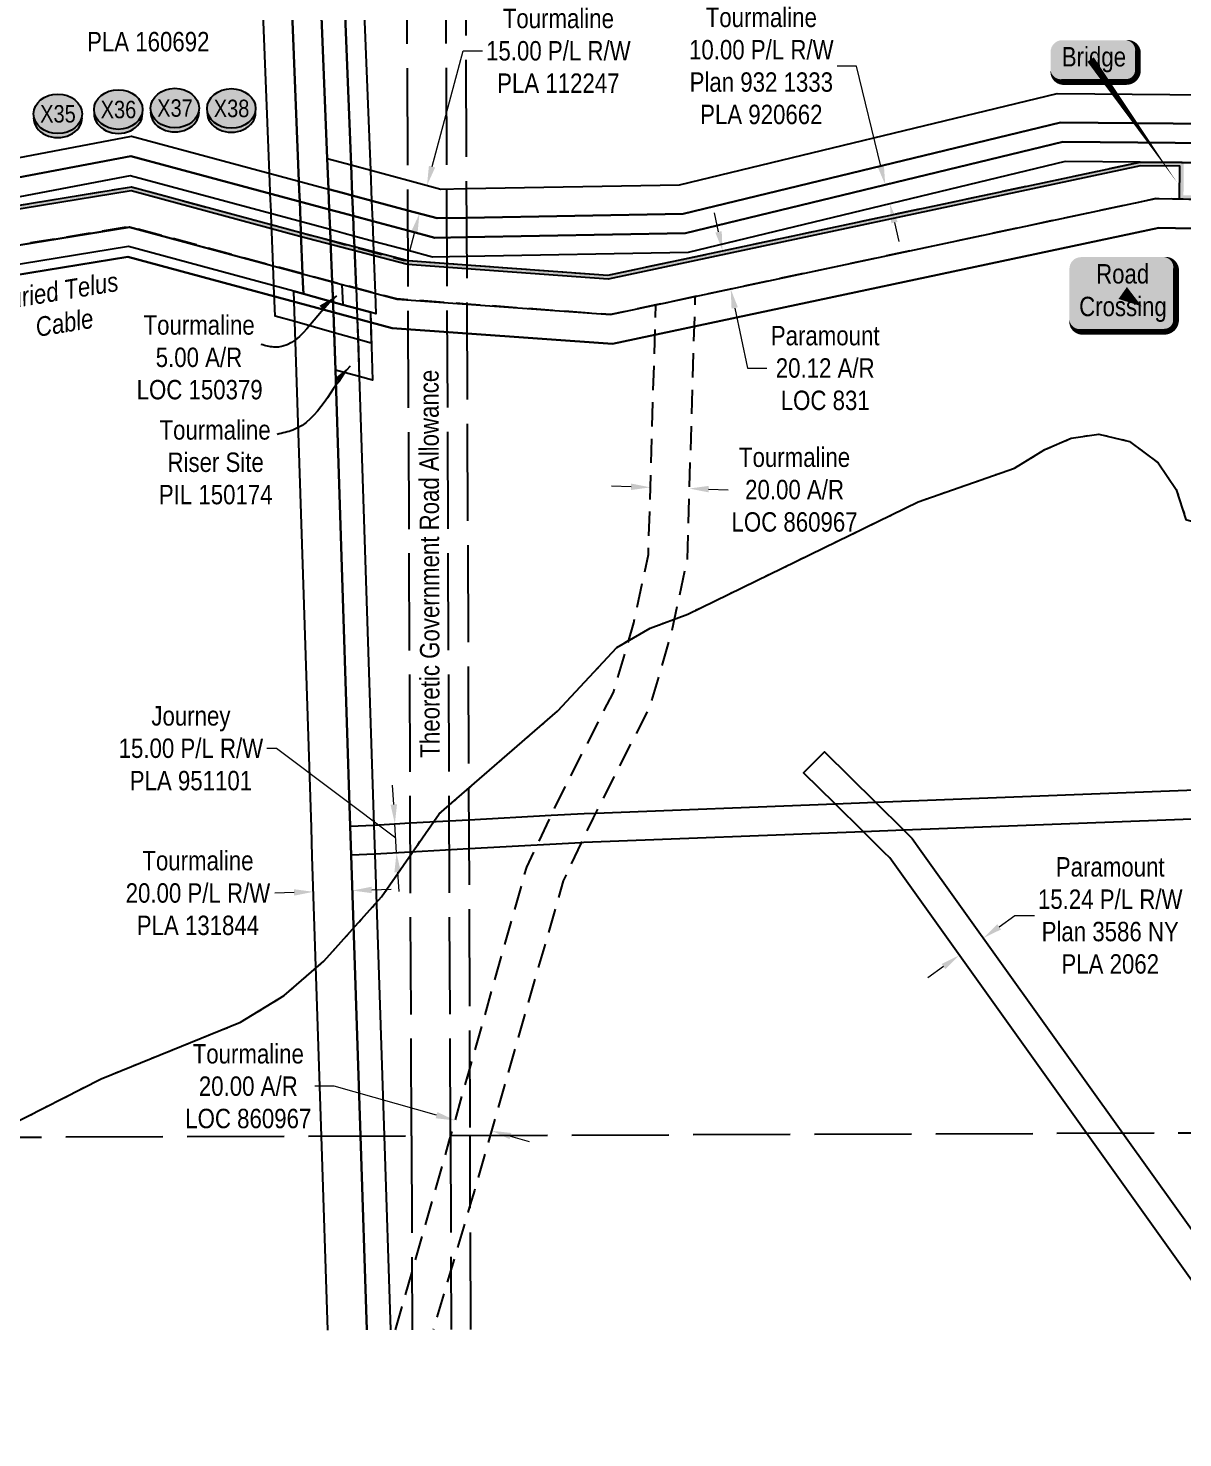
# Model space of a CAD drawing. Extents: x 511972 to 519868, y 5975265 to 5984215.
# Drawn here: x 517755 to 518350, y 5976045 to 5976771 of the extents above; entities that cross this region are included whole.
import ezdxf
from ezdxf.enums import TextEntityAlignment as Align

# ---------------------------------------------------------------- set-up
doc = ezdxf.new("R2010")
doc.units = 0
doc.header["$LTSCALE"] = 5
doc.header["$PDSIZE"] = 0.5
for name, pattern in [('foc-ACCESSROAD', [3.75, 2.5, -1.25]), ('foc-UNSURVEYED', [12.5, 10, -2.5]), ('foc-WHEELTRACKS', [2, 0.4, -1.6])]:
    doc.linetypes.add(name, pattern=pattern)
doc.layers.get('Defpoints').update_dxf_attribs({"color": 9})
for name, color, linetype in [('AS-TELEPHONE-T', 224, 'Continuous'), ('AS-TELUS', 224, 'foc-TEL'), ('CG-NOTES', 7, 'Continuous'), ('F-AR', 190, 'foc-ACCESSROAD'), ('F-RW', 190, 'Continuous'), ('L-ROAD-T', 7, 'Continuous'), ('L-USEC', 7, 'foc-UNSURVEYED'), ('P-CROSSINGS', 250, 'Continuous'), ('P-TEMP-H', 41, 'Continuous'), ('P-TEMP_WORKSPACE', 46, 'Continuous'), ('T-WATER-P3', 160, 'foc-WHEELTRACKS'), ('T-WATER-T', 170, 'Continuous')]:
    doc.layers.add(name, color=color, linetype=linetype)
doc.layers.add('F-AR-T', color=190, linetype='Continuous', lineweight=9)
doc.layers.add('F-RW-T', color=190, linetype='Continuous', lineweight=9)
doc.styles.add('80', font='ARIALN.TTF', dxfattribs={"height": 10})
doc.styles.add('80CG', font='ARIALN.TTF', dxfattribs={"height": 10})
doc.styles.add('80L', font='ARIALN.TTF', dxfattribs={"height": 10})
doc.styles.add('Crossing', font='ARIALN.TTF', dxfattribs={"height": 10})
doc.styles.add('foc-LtypeFont', font='ARIALN.TTF', dxfattribs={"height": 7.35})
doc.linetypes.add('foc-TEL', pattern='A,2,-1,["T",foc-LtypeFont,S=0.2,R=0,X=-0.425,Y=-0.75],-1.24,8', length=12.24)
doc.linetypes.add('foc-TOPO-flowdirection-NOLINE', pattern='A,0,[">",foc-LtypeFont,S=0.3,R=0,X=0,Y=-0.945],-20,[">",foc-LtypeFont,S=0.3,R=0,X=0,Y=-0.945],0', length=20)
doc.dimstyles.new('Compass 5 000', dxfattribs={"dimscale": 5, "dimtxt": 9, "dimasz": 2, "dimexe": 0.2, "dimexo": 0.0625, "dimgap": 0.5, "dimtad": 0, "dimtih": 1, "dimtoh": 1, "dimzin": 0, "dimdsep": 46, "dimtxsty": '80CG', "dimcen": 0.1, "dimse1": 1, "dimse2": 1, "dimclrd": 256, "dimclrt": 256, "dimaunit": 1, "dimadec": 4, "dimazin": 0, "dimtfac": 0.06, "dimtofl": 0, "dimtmove": 0, "dimatfit": 1, "dimfxl": 0.2, "dimtolj": 1, "dimtzin": 0, "dimlwd": -1, "dimarcsym": 0})

# ---------------------------------------------------------------- blocks, each defined once
blk = doc.blocks.new('*D475')
at = {"layer": 'Defpoints', "color": 0, "transparency": 16777216}
for p in [(517940.3, 5976695.51), (517960.43, 5976690.11), (517936.42, 5976681.01)]:
    blk.add_point(p, dxfattribs=at)
at = {"layer": 'F-RW-T', "transparency": 16777216}
for p, q in [((517963.02, 5976699.77), (517979.02, 5976759.44)), ((517979.02, 5976759.44), (517989.02, 5976759.44)), ((517953.95, 5976665.96), (517951.36, 5976656.3))]:
    blk.add_line(p, q, dxfattribs=at)
for points in [[(517961.41, 5976700.2), (517964.63, 5976699.34), (517960.43, 5976690.11)], [(517952.34, 5976666.39), (517955.56, 5976665.53), (517956.54, 5976675.62)]]:
    blk.add_solid(points, dxfattribs=at)
at = {"layer": 'F-RW-T', "transparency": 16777216, "insert": (518028.11, 5976759.44), "char_height": 10, "attachment_point": 5, "style": '80CG'}
blk.add_mtext('\\A1;Tourmaline\\P15.00 P/L R/W\\PPLA 112247', dxfattribs=at)
blk = doc.blocks.new('*D478')
at = {"layer": 'Defpoints', "color": 0, "transparency": 16777216}
for p in [(517901.93, 5976326.2), (517903.3, 5976284.5), (517923.31, 5976285.16)]:
    blk.add_point(p, dxfattribs=at)
at = {"layer": 'F-RW-T', "transparency": 16777216}
for p, q in [((517891.94, 5976325.87), (517881.94, 5976325.54)), ((517931.93, 5976327.19), (517941.93, 5976327.52))]:
    blk.add_line(p, q, dxfattribs=at)
for points in [[(517931.88, 5976328.85), (517931.99, 5976325.52), (517921.94, 5976326.86)], [(517891.88, 5976327.54), (517891.99, 5976324.21), (517901.93, 5976326.2)]]:
    blk.add_solid(points, dxfattribs=at)
at = {"layer": 'F-RW-T', "transparency": 16777216, "insert": (517842.4, 5976325.54), "char_height": 10, "attachment_point": 5, "style": '80CG'}
blk.add_mtext('\\A1;Tourmaline\\P20.00 P/L R/W\\PPLA 131844', dxfattribs=at)
blk = doc.blocks.new('*D481')
at = {"layer": 'Defpoints', "color": 0, "transparency": 16777216}
for p in [(517875.88, 5976781.55), (517891.59, 5976763.88), (517876.6, 5976763.29)]:
    blk.add_point(p, dxfattribs=at)
at = {"layer": 'F-RW-T', "transparency": 16777216}
for p, q in [((517865.88, 5976781.16), (517855.89, 5976780.76)), ((517900.86, 5976782.55), (517910.85, 5976782.94))]:
    blk.add_line(p, q, dxfattribs=at)
for points in [[(517865.82, 5976782.82), (517865.95, 5976779.49), (517875.88, 5976781.55)], [(517900.79, 5976784.21), (517900.93, 5976780.88), (517890.87, 5976782.15)]]:
    blk.add_solid(points, dxfattribs=at)
at = {"layer": 'F-RW-T', "transparency": 16777216, "insert": (517816.8, 5976780.76), "char_height": 10, "attachment_point": 5, "style": '80CG'}
blk.add_mtext('\\A1;Tourmaline\\P15.00 P/L R/W\\PPLA 160692', dxfattribs=at)
blk = doc.blocks.new('*D484')
at = {"layer": 'Defpoints', "color": 0, "transparency": 16777216}
for p in [(517943.87, 5976361.23), (517944.65, 5976361.27), (517945.5, 5976346.33)]:
    blk.add_point(p, dxfattribs=at)
at = {"layer": 'F-RW-T', "transparency": 16777216}
for p, q in [((517882.87, 5976400.1), (517877.87, 5976400.1)), ((517944.29, 5976353.76), (517882.87, 5976400.1)), ((517943.3, 5976371.21), (517942.73, 5976381.19)), ((517944.72, 5976346.28), (517943.87, 5976361.23)), ((517945.29, 5976336.3), (517945.85, 5976326.32))]:
    blk.add_line(p, q, dxfattribs=at)
for points in [[(517944.97, 5976371.31), (517941.64, 5976371.12), (517943.87, 5976361.23)], [(517946.95, 5976336.4), (517943.62, 5976336.21), (517944.72, 5976346.28)]]:
    blk.add_solid(points, dxfattribs=at)
at = {"layer": 'F-RW-T', "transparency": 16777216, "insert": (517838.78, 5976400.1), "char_height": 10, "attachment_point": 5, "style": '80CG'}
blk.add_mtext('\\A1;Journey\\P15.00 P/L R/W\\PPLA 951101 ', dxfattribs=at)
blk = doc.blocks.new('*D486')
at = {"layer": 'Defpoints', "color": 0, "transparency": 16777216}
for p in [(517984.03, 5976240.54), (518002.89, 5976235.21), (517974.95, 5976208.43)]:
    blk.add_point(p, dxfattribs=at)
at = {"layer": 'F-AR-T', "transparency": 16777216}
for p, q in [((517912.64, 5976226.04), (517902.64, 5976226.04)), ((517965.33, 5976211.15), (517912.64, 5976226.04)), ((518003.44, 5976200.38), (518013.06, 5976197.66))]:
    blk.add_line(p, q, dxfattribs=at)
for points in [[(517965.78, 5976212.75), (517964.88, 5976209.55), (517974.95, 5976208.43)], [(518003.89, 5976201.99), (518002.99, 5976198.78), (517993.82, 5976203.1)]]:
    blk.add_solid(points, dxfattribs=at)
at = {"layer": 'F-AR-T', "transparency": 16777216, "insert": (517868.34, 5976226.04), "char_height": 10, "attachment_point": 5, "style": '80CG'}
blk.add_mtext('\\A1;Tourmaline\\P20.00 A/R\\PLOC 860967', dxfattribs=at)
blk = doc.blocks.new('*D530')
at = {"layer": 'Defpoints', "color": 0, "transparency": 16777216}
for p in [(518196.56, 5976690.37), (518138.55, 5976676.35), (518140.89, 5976666.64)]:
    blk.add_point(p, dxfattribs=at)
at = {"layer": 'F-RW-T', "transparency": 16777216}
for p, q in [((518181.77, 5976751.59), (518171.77, 5976751.59)), ((518194.21, 5976700.09), (518181.77, 5976751.59)), ((518201.26, 5976670.94), (518203.6, 5976661.21))]:
    blk.add_line(p, q, dxfattribs=at)
for points in [[(518195.83, 5976700.48), (518192.59, 5976699.7), (518196.56, 5976690.37)], [(518202.88, 5976671.33), (518199.64, 5976670.54), (518198.91, 5976680.66)]]:
    blk.add_solid(points, dxfattribs=at)
at = {"layer": 'F-RW-T', "transparency": 16777216, "insert": (518132.68, 5976751.59), "char_height": 10, "attachment_point": 5, "style": '80CG'}
blk.add_mtext('\\A1;Tourmaline\\P10.00 P/L R/W\\PPlan 932 1333\\PPLA 920662', dxfattribs=at)
blk = doc.blocks.new('*D531')
at = {"layer": 'Defpoints', "color": 0, "transparency": 16777216}
for p in [(518276.34, 5976691.17), (518280.52, 5976671.49), (518116.9, 5976636.72)]:
    blk.add_point(p, dxfattribs=at)
at = {"layer": 'F-AR-T', "transparency": 16777216}
for p, q in [((518110.64, 5976666.19), (518108.56, 5976675.97)), ((518118.98, 5976626.94), (518125.56, 5976595.98)), ((518125.56, 5976595.98), (518135.56, 5976595.98))]:
    blk.add_line(p, q, dxfattribs=at)
for points in [[(518112.27, 5976666.54), (518109.01, 5976665.84), (518112.72, 5976656.41)], [(518120.61, 5976627.29), (518117.35, 5976626.6), (518116.9, 5976636.72)]]:
    blk.add_solid(points, dxfattribs=at)
at = {"layer": 'F-AR-T', "transparency": 16777216, "insert": (518165.6, 5976595.98), "char_height": 10, "attachment_point": 5, "style": '80CG'}
blk.add_mtext('\\A1;Paramount\\P20.12 A/R\\PLOC 831', dxfattribs=at)
blk = doc.blocks.new('*D532')
at = {"layer": 'Defpoints', "color": 0, "transparency": 16777216}
for p in [(518095.53, 5976533.94), (518075.28, 5976526.09), (518095.27, 5976525.49)]:
    blk.add_point(p, dxfattribs=at)
at = {"layer": 'F-AR-T', "transparency": 16777216}
for p, q in [((518065.54, 5976534.84), (518055.54, 5976535.14)), ((518105.52, 5976533.64), (518115.52, 5976533.34))]:
    blk.add_line(p, q, dxfattribs=at)
for points in [[(518065.59, 5976536.51), (518065.49, 5976533.18), (518075.53, 5976534.54)], [(518105.57, 5976535.31), (518105.47, 5976531.98), (518095.53, 5976533.94)]]:
    blk.add_solid(points, dxfattribs=at)
at = {"layer": 'F-AR-T', "transparency": 16777216, "insert": (518149.82, 5976533.34), "char_height": 10, "attachment_point": 5, "style": '80CG'}
blk.add_mtext('\\A1;Tourmaline\\P20.00 A/R\\PLOC 860967', dxfattribs=at)
blk = doc.blocks.new('*D533')
at = {"layer": 'Defpoints', "color": 0, "transparency": 16777216}
for p in [(518245.32, 5976304.86), (518247.1, 5976302.37), (518232.93, 5976296)]:
    blk.add_point(p, dxfattribs=at)
at = {"layer": 'F-RW-T', "transparency": 16777216}
for p, q in [((518255.24, 5976308.19), (518263.37, 5976314)), ((518263.37, 5976314), (518273.37, 5976314)), ((518226.58, 5976287.69), (518218.45, 5976281.88))]:
    blk.add_line(p, q, dxfattribs=at)
for points in [[(518254.27, 5976309.54), (518256.21, 5976306.83), (518247.1, 5976302.37)], [(518225.61, 5976289.05), (518227.55, 5976286.34), (518234.71, 5976293.51)]]:
    blk.add_solid(points, dxfattribs=at)
at = {"layer": 'F-RW-T', "transparency": 16777216, "insert": (518312.46, 5976314), "char_height": 10, "attachment_point": 5, "style": '80CG'}
blk.add_mtext('\\A1;Paramount\\P15.24 P/L R/W^JPlan 3586 NY\\PPLA 2062', dxfattribs=at)
blk = doc.blocks.new('xing2')
h = blk.add_hatch(color=50)
h.dxf.hatch_style = 1
edge = h.paths.add_edge_path()
edge.add_ellipse((0, 0), major_axis=(-12.5, 0), ratio=0.816297, start_angle=0, end_angle=360)
h = blk.add_hatch(color=250)
h.dxf.hatch_style = 1
edge = h.paths.add_edge_path()
edge.add_ellipse((0, -2.05), major_axis=(-12.5, 0), ratio=0.816297, start_angle=0, end_angle=180)
edge.add_line((12.5, -2.05), (12.5, 0))
edge.add_ellipse((0, 0), major_axis=(-12.5, 0), ratio=0.816297, start_angle=0, end_angle=180, ccw=False)
edge.add_line((-12.5, 0), (-12.5, -2.05))
at = {"color": 250}
blk.add_ellipse((0, 0), major_axis=(-12.5, 0), ratio=0.816297, dxfattribs=at)
blk.add_ellipse((0, -2.05), major_axis=(-12.5, 0), ratio=0.816297, start_param=0, end_param=3.141593, dxfattribs=at)
at = {"color": 250, "style": 'Crossing'}
blk.add_attdef('CROSSING', text='', height=9, dxfattribs=at).set_placement((0.09, 0.02), align=Align.MIDDLE_CENTER)
at = {"color": 250, "style": 'Crossing', "flags": 1}
for tag, p in [('OWNER', (0.09, -12.49)), ('DESCRIPTION', (0.09, -25.77)), ('LOCATION', (0.09, -39.3)), ('DWG_REF', (0.09, -52.84))]:
    blk.add_attdef(tag, text='', height=9, dxfattribs=at).set_placement(p, align=Align.MIDDLE_CENTER)
blk = doc.blocks.new('*U592')
h = blk.add_hatch(color=255)
edge = h.paths.add_edge_path()
edge.add_line((-16.5, -11.5), (16.5, -11.5))
edge.add_arc((16.5, -5.5), 6, 270, 360)
edge.add_line((22.5, -5.5), (22.5, 4))
edge.add_arc((16.5, 4), 6, 0, 90)
edge.add_line((16.5, 10), (-16.5, 10))
edge.add_arc((-16.5, 4), 6, 90, 180)
edge.add_line((-22.5, 4), (-22.5, -5.5))
edge.add_arc((-16.5, -5.5), 6, 180, 270)
at = {"color": 170, "flags": 128}
blk.add_lwpolyline([(-16.5, -11.5, 3, 3, 0), (16.5, -11.5, 3, 3, 0.414214), (22.5, -5.5, 3, 3, 0), (22.5, 4, 3, 0, 0.414214), (16.5, 10, 0, 0, 0), (-16.5, 10, 0, 0, 0.414214), (-22.5, 4, 0, 0, 0), (-22.5, -5.5, 0, 3, 0.414214)], format="xyseb", close=True, dxfattribs=at)
at = {"color": 170, "style": '80'}
blk.add_attdef('ENTER_TEXT_001', (-26.85, -4.92), '', height=10, dxfattribs=at)
blk = doc.blocks.new('*U633')
h = blk.add_hatch(color=59)
edge = h.paths.add_edge_path()
edge.add_line((-21.5, -20), (21.5, -20))
edge.add_arc((21.5, -14), 6, 270, 360)
edge.add_line((27.5, -14), (27.5, 12.5))
edge.add_arc((21.5, 12.5), 6, 0, 90)
edge.add_line((21.5, 18.5), (-21.5, 18.5))
edge.add_arc((-21.5, 12.5), 6, 90, 180)
edge.add_line((-27.5, 12.5), (-27.5, -14))
edge.add_arc((-21.5, -14), 6, 180, 270)
at = {"color": 1, "flags": 128}
blk.add_lwpolyline([(-21.5, -20, 3, 3, 0), (21.5, -20, 3, 3, 0.414214), (27.5, -14, 3, 3, 0), (27.5, 12.5, 3, 0, 0.414214), (21.5, 18.5, 0, 0, 0), (-21.5, 18.5, 0, 0, 0.414214), (-27.5, 12.5, 0, 0, 0), (-27.5, -14, 0, 3, 0.414214)], format="xyseb", close=True, dxfattribs=at)
blk.add_lwpolyline([(9.82, -6.93, 0, 7.5, 0), (0, 0, 0, 0, 0)], format="xyseb", dxfattribs=at)
at = {"color": 1, "style": '80'}
blk.add_attdef('ENTER_TEXT_001', (-35.99, -5), '', height=10, dxfattribs=at)

msp = doc.modelspace()

# ---------------------------------------------------------------- hatches: boundary and pattern name
at = {"layer": 'P-TEMP-H'}
h = msp.add_hatch(color=256, dxfattribs=at)
h.dxf.hatch_style = 1
h.paths.add_polyline_path([(519039.308, 5977246.817), (519040.503, 5977225.676), (519031.892, 5977162.661), (519002.81, 5977129.239), (518950.888, 5977082.045), (518836.345, 5977007.945), (518819.786, 5976988.947), (518773.087, 5976837.636), (518757.58, 5976787.392), (518671.11, 5976716.603), (518506.374, 5976679.903), (518348.182, 5976683.041), (518348.329, 5976699.954), (518328.117, 5976700.13), (518053.69, 5976641.825), (517980.701, 5976647.168), (517950.352, 5976649.389), (517894.984, 5976663.858), (517808.012, 5976687.313), (517576.881, 5976649.573), (517494.586, 5976644.063), (517269.826, 5976708.729), (517147.071, 5976725.819), (517036.557, 5976741.205), (517009.529, 5976723.72), (516851.159, 5976621.27), (516635.748, 5976477.054), (516416.666, 5976336.586), (516357.029, 5976295.087), (516293.178, 5976249.926), (516274.41, 5976236.637), (516261.979, 5976227.831), (516212.042, 5976192.463), (516179.15, 5976170.131), (516068.309, 5976099.27), (516037.555, 5976082.329), (516032.965, 5976079.8), (516020.417, 5976076.767), (516014.176, 5976075.259), (516001.002, 5976073.681), (515996.826, 5976073.18), (515984.243, 5976071.673), (515977.306, 5976070.841), (515983.999, 5976082.848), (516003.78, 5976118.328), (516012.294, 5976133.6), (516014.17, 5976136.965), (516014.288, 5976142.298), (516014.811, 5976165.881), (516014.929, 5976171.212), (516015.422, 5976193.43), (516018.46, 5976330.423), (516003.542, 5976357.447), (516000.398, 5976363.142), (515980.464, 5976399.25), (515907.384, 5976474.367), (515893.553, 5976488.584), (515867.461, 5976515.404), (515707.572, 5976642.581), (515683.951, 5976690.882), (515681.53, 5976804.666), (515698.302, 5976876.217), (515703.917, 5976996.54), (515704.194, 5977002.468), (515704.719, 5977013.715), (515703.854, 5977014.886), (515682.989, 5977043.142), (515518.306, 5977134.111), (515415.974, 5977190.636), (515385.148, 5977207.664), (515327.158, 5977239.698), (515251.89, 5977266.369), (515233.034, 5977273.05), (515022.513, 5977347.656), (514959.417, 5977374.749), (514950.203, 5977378.58), (514857.871, 5977416.89), (514848.648, 5977420.73), (514842.487, 5977423.286), (514839.106, 5977424.69), (514833.562, 5977426.992), (514724.088, 5977472.513), (514717.579, 5977475.219), (514693.85, 5977485.732), (514378.419, 5977625.475), (514363.494, 5977632.089), (514348.57, 5977638.701), (514338.618, 5977643.111), (514326.662, 5977648.408), (514314.194, 5977653.933), (514202.077, 5977745.634), (514185.874, 5977782.259), (514185.058, 5977795.031), (514183.132, 5977825.181), (514156.798, 5978237.545), (514159.122, 5978252.233), (514164.601, 5978266.056), (514172.973, 5978278.343), (514305.736, 5978402.563), (514333.165, 5978441.871), (514351.823, 5978486.02), (514377.442, 5978618.905), (514381.015, 5978621.773), (514594.441, 5978793.597), (514576.66, 5978815.369), (514690.54, 5978907.014), (514720.627, 5978931.227), (514840.617, 5979027.789), (514872.005, 5979042.436), (514872.729, 5979042.773), (514881.124, 5979046.69), (514921.096, 5979055.704), (514959.761, 5979059.853), (514965.434, 5979060.462), (514993.972, 5979063.999), (515037.687, 5979092.063), (515050.295, 5979100.157), (515156.829, 5979168.553), (515249.98, 5979197.491), (515349.347, 5979234.716), (515382.644, 5979257.638), (515406.465, 5979281.211), (515423.176, 5979312.517), (515451.48, 5979414.512), (515453.06, 5979428.271), (515469.158, 5979568.549), (515511.174, 5979653.638), (515545.903, 5979723.97), (515688.11, 5979934.252), (515688.111, 5979934.253), (515689.766, 5979933.134), (515689.765, 5979933.132), (515547.635, 5979722.963), (515512.966, 5979652.753), (515471.104, 5979567.976), (515455.046, 5979428.043), (515453.448, 5979414.128), (515425.043, 5979311.771), (515408.086, 5979280.003), (515383.924, 5979256.092), (515350.278, 5979232.931), (515250.628, 5979195.599), (515157.68, 5979166.724), (515051.375, 5979098.475), (515038.767, 5979090.381), (514994.669, 5979062.071), (514965.664, 5979058.476), (514959.975, 5979057.865), (514921.424, 5979053.729), (514881.774, 5979044.787), (514873.574, 5979040.962), (514872.851, 5979040.624), (514841.682, 5979026.08), (514721.88, 5978929.67), (514691.793, 5978905.457), (514579.482, 5978815.074), (514597.262, 5978793.302), (514382.267, 5978620.215), (514379.266, 5978617.806), (514353.746, 5978485.436), (514334.924, 5978440.899), (514307.255, 5978401.247), (514174.5, 5978277.035), (514166.378, 5978265.113), (514161.061, 5978251.702), (514158.807, 5978237.451), (514185.127, 5977825.309), (514187.053, 5977795.158), (514187.846, 5977782.742), (514203.712, 5977746.879), (514315.25, 5977655.651), (514327.472, 5977650.235), (514339.428, 5977644.938), (514349.379, 5977640.528), (514364.304, 5977633.916), (514379.229, 5977627.303), (514694.659, 5977487.56), (514718.367, 5977477.056), (514724.855, 5977474.359), (514834.329, 5977428.838), (514839.873, 5977426.536), (514843.253, 5977425.132), (514849.415, 5977422.576), (514858.638, 5977418.736), (514950.97, 5977380.426), (514960.195, 5977376.59), (515023.242, 5977349.519), (515233.702, 5977274.934), (515252.557, 5977268.253), (515327.981, 5977241.527), (515386.115, 5977209.413), (515416.94, 5977192.386), (515519.273, 5977135.86), (515684.338, 5977044.681), (515705.461, 5977016.074), (515706.748, 5977014.331), (515706.19, 5977002.375), (515705.914, 5976996.447), (515700.29, 5976875.94), (515683.533, 5976804.456), (515685.94, 5976691.364), (515709.17, 5976643.864), (515868.805, 5976516.889), (515894.986, 5976489.978), (515908.817, 5976475.761), (515982.084, 5976400.452), (516002.148, 5976364.108), (516005.292, 5976358.413), (516020.471, 5976330.918), (516017.42, 5976193.386), (516016.928, 5976171.167), (516016.81, 5976165.836), (516016.287, 5976142.254), (516016.157, 5976136.425), (516014.04, 5976132.627), (516005.526, 5976117.355), (515985.745, 5976081.874), (515980.961, 5976073.292), (515984.005, 5976073.657), (515996.588, 5976075.165), (516000.764, 5976075.665), (516013.822, 5976077.23), (516019.947, 5976078.71), (516032.235, 5976081.68), (516036.591, 5976084.079), (516067.287, 5976100.989), (516178.05, 5976171.8), (516210.903, 5976194.106), (516260.824, 5976229.462), (516273.255, 5976238.268), (516292.024, 5976251.558), (516355.881, 5976296.724), (516415.555, 5976338.249), (516634.653, 5976478.726), (516850.06, 5976622.94), (517008.443, 5976725.398), (517036.096, 5976743.287), (517147.346, 5976727.798), (517270.242, 5976710.689), (517494.802, 5976646.081), (517576.653, 5976651.561), (517808.116, 5976689.355), (517895.497, 5976665.79), (517950.681, 5976651.369), (517980.847, 5976649.161), (518053.553, 5976643.84), (518327.916, 5976702.13), (518350.345, 5976701.935), (518350.198, 5976685), (518506.174, 5976681.906), (518670.212, 5976718.451), (518755.848, 5976788.557), (518771.177, 5976838.225), (518818.001, 5976989.941), (518835.023, 5977009.471), (518949.665, 5977083.634), (519001.379, 5977130.639), (519029.992, 5977163.523), (519038.496, 5977225.756), (519037.331, 5977246.384)])

# ---------------------------------------------------------------- linework, layer by layer
at = {"layer": 'AS-TELUS', "flags": 128}
msp.add_lwpolyline([(515949.579, 5976047.787), (516027.471, 5976044.952), (516057.085, 5976061.937), (516196.547, 5976141.928), (516321.736, 5976225.403), (516334.645, 5976234.011), (517019.32, 5976690.567), (517074.049, 5976702.55), (517262.929, 5976676.251), (517491.046, 5976610.482), (517580.697, 5976616.487), (517637.752, 5976625.801), (517806.311, 5976653.315), (517942.511, 5976616.621), (518055.969, 5976608.454), (518337.467, 5976668.26), (518507.877, 5976664.878), (518685.061, 5976704.353), (518781.744, 5976791.003), (518834.127, 5976972.19), (518937.633, 5977055.49), (518940.813, 5977056.381), (518957.788, 5977061.137), (519006.67, 5977074.834), (519026.59, 5977077.443), (519046.571, 5977080.02), (519101.819, 5977229.619), (519117.15, 5977233.302), (519180.44, 5977250.193), (519179.718, 5977280.258)], dxfattribs=at)
at = {"layer": 'F-AR', "flags": 128}
for points in [[(518671.11, 5976716.603), (518506.374, 5976679.903), (518336.04, 5976683.282), (518098.495, 5976632.813), (518078.353, 5976628.534), (518054.937, 5976623.56), (517980.925, 5976628.977), (517950.759, 5976631.185), (517944.953, 5976631.609), (517933.649, 5976634.572), (517923.961, 5976637.111), (517916.607, 5976639.081), (517911.616, 5976640.444), (517896.341, 5976644.585), (517807.071, 5976668.793), (517635.763, 5976640.821), (517613.237, 5976637.142), (517598.43, 5976634.725), (517578.952, 5976631.544), (517492.627, 5976625.766), (517419.673, 5976646.754), (517384.588, 5976656.822), (517370.271, 5976660.927), (517266.051, 5976690.953), (517147.422, 5976707.469), (517073.461, 5976717.766), (517040.739, 5976722.322), (517013.353, 5976704.606), (516861.128, 5976606.132), (516645.683, 5976461.893), (516426.737, 5976321.512), (516355.968, 5976272.267), (516325.884, 5976251.333), (516319.958, 5976247.207), (516307.473, 5976237.958), (516303.785, 5976235.225), (516283.139, 5976220.603), (516274.931, 5976214.791), (516272.573, 5976213.121), (516270.827, 5976211.885), (516245.909, 5976194.237), (516212.572, 5976170.632), (516203.906, 5976164.494), (516188.743, 5976154.733), (516077.548, 5976083.662), (516059.897, 5976074.006), (516058.581, 5976073.286), (516048.136, 5976067.572), (516039.614, 5976062.91), (516031.166, 5976060.808), (516017.463, 5976057.397), (516014.907, 5976057.091), (515995.904, 5976054.814), (515992.182, 5976054.367), (515979.599, 5976052.86), (515968.852, 5976051.572), (515980.961, 5976073.292), (515984.005, 5976073.657), (515996.588, 5976075.165), (516000.764, 5976075.665), (516013.822, 5976077.23), (516019.947, 5976078.71), (516032.235, 5976081.68), (516036.591, 5976084.079), (516054.251, 5976093.808), (516066.025, 5976100.294), (516067.287, 5976100.989), (516178.05, 5976171.8), (516192.636, 5976181.174), (516210.903, 5976194.106), (516260.824, 5976229.462), (516265.057, 5976232.46), (516273.255, 5976238.268), (516277.189, 5976240.859), (516292.024, 5976251.558), (516304.343, 5976260.685), (516308.273, 5976263.596), (516325.798, 5976275.791), (516355.881, 5976296.724), (516415.555, 5976338.249), (516634.653, 5976478.726), (516850.06, 5976622.94), (517002.423, 5976721.503), (517008.443, 5976725.398), (517020.81, 5976733.399), (517036.096, 5976743.287), (517147.346, 5976727.798), (517175.282, 5976723.909), (517270.242, 5976710.689), (517494.802, 5976646.081), (517576.653, 5976651.561), (517808.116, 5976689.355), (517895.497, 5976665.79), (517910.696, 5976661.691), (517916.754, 5976660.057), (517917.948, 5976659.735), (517923.015, 5976658.369), (517929.082, 5976656.733), (517932.814, 5976655.727), (517948.338, 5976651.541), (517950.681, 5976651.369), (517980.847, 5976649.161), (518053.553, 5976643.84), (518327.916, 5976702.13), (518501.582, 5976700.622), (518661.149, 5976734.458), (518740.139, 5976799.123), (518772.814, 5976904.993), (518791.29, 5976964.857), (518801.814, 5976998.955), (518808.687, 5977006.841), (518809.565, 5977007.849), (518823.077, 5977023.355), (518886.117, 5977064.124), (518904.632, 5977076.098), (518929.611, 5977092.252), (518931.006, 5977093.155), (518931.891, 5977132.527), (518952.022, 5977132.601), (518951.118, 5977092.301), (518950.888, 5977082.045), (518947.539, 5977079.879), (518907.997, 5977054.306), (518889.483, 5977042.333), (518836.345, 5977007.945), (518819.786, 5976988.947), (518773.087, 5976837.636), (518757.58, 5976787.392), (518671.11, 5976716.603)], [(517916.607, 5976639.081), (517917.037, 5976628.608), (517912.005, 5976629.966), (517911.616, 5976640.444), (517916.607, 5976639.081)]]:
    msp.add_lwpolyline(points, close=True, dxfattribs=at)
msp.add_lwpolyline([(517944.159, 5976100.6), (517952.7, 5976130.434), (517971.92, 5976197.697), (517972.754, 5976200.647), (517982.452, 5976234.973), (518011.81, 5976338.881), (518017.182, 5976350.228), (518024.471, 5976365.625), (518028.014, 5976373.112), (518056.483, 5976428.886), (518067.034, 5976464.823), (518074.493, 5976499.927), (518078.353, 5976628.534), (518098.495, 5976632.813), (518094.435, 5976497.529), (518086.444, 5976459.918), (518075.15, 5976421.456), (518047.238, 5976366.769), (518045.969, 5976364.283), (518039.9, 5976351.463), (518030.607, 5976331.834), (517992.996, 5976200.721), (517984.872, 5976172.402), (517982.723, 5976165.133), (517963.653, 5976100.672)], dxfattribs=at)
at = {"layer": 'F-RW', "flags": 128}
for points in [[(517893.058, 5977104.425), (517897.035, 5977004.492), (517908.825, 5976708.196), (517908.996, 5976703.912), (517909.62, 5976688.224), (517910.036, 5976677.765), (517910.453, 5976667.305), (517910.696, 5976661.691), (517911.616, 5976640.444), (517912.008, 5976629.96), (517896.745, 5976634.257), (517896.522, 5976640.039), (517896.341, 5976644.585), (517895.497, 5976665.79), (517895.461, 5976666.709), (517895.274, 5976671.379), (517895.044, 5976677.168), (517894.858, 5976681.839), (517894.628, 5976687.627), (517894.442, 5976692.297), (517882.021, 5977004.435), (517878.045, 5977104.37)], [(517929.372, 5976100.545), (517926.103, 5976200.471), (517921.348, 5976345.016), (517920.857, 5976359.998), (517913.196, 5976594.96), (517912.563, 5976614.208), (517912.215, 5976624.767), (517912.123, 5976627.11), (517912.01, 5976629.961), (517911.616, 5976640.444), (517910.696, 5976661.691), (517910.453, 5976667.305), (517910.036, 5976677.765), (517909.62, 5976688.224), (517908.996, 5976703.912), (517908.825, 5976708.196), (517897.035, 5977004.492), (517893.058, 5977104.425)], [(517929.372, 5976100.545), (517926.103, 5976200.471), (517921.35, 5976345.016), (517920.859, 5976359.998), (517913.196, 5976594.96), (517912.215, 5976624.767), (517912.123, 5976627.11), (517912.008, 5976629.96), (517911.616, 5976640.444), (517910.696, 5976661.691), (517910.453, 5976667.305), (517910.036, 5976677.765), (517909.62, 5976688.224), (517908.996, 5976703.912), (517908.825, 5976708.196), (517897.035, 5977004.492), (517893.058, 5977104.425)], [(517905.252, 5977104.47), (517909.229, 5977004.537), (517921.152, 5976704.886), (517921.322, 5976700.608), (517921.947, 5976684.914), (517922.363, 5976674.457), (517922.779, 5976663.997), (517923.015, 5976658.369), (517923.961, 5976637.111), (517924.214, 5976627.937), (517924.273, 5976626.638), (517924.522, 5976621.45), (517924.872, 5976610.739), (517925.498, 5976591.611), (517933.034, 5976360.612), (517933.524, 5976345.679), (517938.293, 5976200.517), (517941.564, 5976100.59)], [(517905.252, 5977104.47), (517909.229, 5977004.537), (517921.152, 5976704.886), (517921.322, 5976700.608), (517921.947, 5976684.914), (517922.363, 5976674.457), (517922.779, 5976663.997), (517923.016, 5976658.37), (517923.961, 5976637.111), (517924.214, 5976627.937), (517924.274, 5976626.638), (517924.522, 5976621.45), (517925.498, 5976591.611), (517933.034, 5976360.612), (517933.524, 5976345.679), (517938.293, 5976200.517), (517941.563, 5976100.59)], [(517635.763, 5976640.821), (517807.071, 5976668.793), (517896.341, 5976644.585), (517911.616, 5976640.444), (517916.607, 5976639.081), (517923.961, 5976637.111), (517923.016, 5976658.371), (517922.779, 5976663.997), (517922.363, 5976674.457), (517921.947, 5976684.914), (517921.322, 5976700.608), (517921.152, 5976704.886), (517909.229, 5977004.537)], [(517919.026, 5977004.574), (517931.29, 5976697.926), (517931.904, 5976682.233), (517932.325, 5976671.782), (517932.74, 5976661.323), (517932.813, 5976655.727), (517933.649, 5976634.572), (517934.068, 5976623.987), (517931.264, 5976624.737), (517924.273, 5976626.638), (517917.037, 5976628.608), (517912.009, 5976629.961), (517896.745, 5976634.256), (517891.723, 5976635.612), (517806.553, 5976658.581), (517641.602, 5976631.648)], [(517882.021, 5977004.435), (517894.442, 5976692.297), (517894.628, 5976687.627), (517894.858, 5976681.839), (517895.044, 5976677.168), (517895.274, 5976671.379), (517895.461, 5976666.709), (517895.497, 5976665.79), (517896.341, 5976644.585), (517896.522, 5976640.039), (517896.745, 5976634.256), (517912.01, 5976629.961), (517917.037, 5976628.605), (517924.273, 5976626.638), (517931.264, 5976624.737), (517931.74, 5976608.802), (517924.872, 5976610.739), (517912.563, 5976614.208), (517892.24, 5976619.939), (517882.174, 5976622.778), (517881.572, 5976638.35), (517881.529, 5976639.451), (517881.161, 5976648.701), (517880.469, 5976666.112), (517880.319, 5976669.883), (517880.097, 5976675.453), (517880.053, 5976676.572), (517879.681, 5976685.912), (517879.636, 5976687.031), (517879.45, 5976691.701), (517879.265, 5976696.372), (517867.008, 5977004.379)], [(517083.654, 5976754.911), (517147.274, 5976747.362), (517298.897, 5976729.368), (517317.684, 5976718.837), (517492.994, 5976669.434), (517647.533, 5976684.943), (517808.211, 5976715.443), (517902.641, 5976690.097), (517909.62, 5976688.224), (517916.893, 5976686.272), (517921.947, 5976684.914), (517932.044, 5976682.195), (517950.581, 5976677.193), (517965.726, 5976673.164), (517980.753, 5976673.438), (518092.362, 5976675.476), (518286.888, 5976722.477), (518499.569, 5976720.629)], [(518500.576, 5976710.626), (518288.036, 5976712.471), (518093.642, 5976665.502), (517980.792, 5976663.444), (517964.498, 5976663.147), (517950.62, 5976666.872), (517932.472, 5976671.743), (517922.363, 5976674.457), (517917.309, 5976675.813), (517910.036, 5976677.765), (517807.829, 5976705.199), (517648.968, 5976675.043), (517492.107, 5976659.301), (517313.832, 5976709.539), (517295.745, 5976719.678), (517147.311, 5976737.293), (517083.183, 5976744.903)], [(517083.183, 5976744.903), (517147.311, 5976737.293), (517295.745, 5976719.678), (517313.832, 5976709.539), (517492.107, 5976659.301), (517648.968, 5976675.043), (517807.829, 5976705.199), (517910.036, 5976677.765), (517917.309, 5976675.813), (517922.363, 5976674.457), (517932.472, 5976671.743), (517950.62, 5976666.872), (517964.498, 5976663.147), (517980.792, 5976663.444), (518093.642, 5976665.502), (518288.036, 5976712.471), (518500.576, 5976710.626)], [(518501.582, 5976700.622), (518327.915, 5976702.13), (518289.183, 5976702.467), (518094.922, 5976655.531), (517980.83, 5976653.449), (517963.271, 5976653.128), (517950.661, 5976656.512), (517932.889, 5976661.283), (517922.779, 5976663.997), (517917.725, 5976665.354), (517910.453, 5976667.305), (517807.447, 5976694.954), (517650.402, 5976665.141), (517491.22, 5976649.169), (517309.979, 5976700.242), (517292.593, 5976709.989), (517175.282, 5976723.909), (517147.348, 5976727.224), (517082.713, 5976734.894)], [(518499.569, 5976720.629), (518286.888, 5976722.477), (518092.362, 5976675.476), (517980.753, 5976673.438), (517965.726, 5976673.164), (517950.581, 5976677.193), (517932.044, 5976682.195), (517921.947, 5976684.914), (517916.893, 5976686.272), (517909.62, 5976688.224), (517908.995, 5976703.912), (517921.322, 5976700.608), (517931.436, 5976697.887), (517950.52, 5976692.769), (517967.595, 5976688.188), (517980.695, 5976688.427), (518090.469, 5976690.436), (518285.195, 5976737.486), (518498.09, 5976735.634)], [(517073.461, 5976717.766), (517266.051, 5976690.953), (517492.667, 5976625.617), (517578.977, 5976631.403), (517635.834, 5976640.682), (517807.091, 5976668.633), (517911.616, 5976640.444), (517945.012, 5976631.483), (518054.937, 5976623.56), (518336.04, 5976683.282), (518506.374, 5976679.903)], [(518507.877, 5976664.878), (518337.467, 5976668.26), (518055.969, 5976608.454), (517942.511, 5976616.621), (517806.311, 5976653.315), (517637.752, 5976625.801), (517580.697, 5976616.487), (517491.046, 5976610.482), (517262.929, 5976676.251), (517074.049, 5976702.55)], [(517909.354, 5976100.471), (517906.067, 5976200.395), (517901.333, 5976344.357), (517900.84, 5976359.338), (517891.723, 5976635.612), (517896.745, 5976634.255), (517912.008, 5976629.96), (517912.119, 5976627.109), (517912.21, 5976624.767), (517913.196, 5976594.96), (517920.846, 5976359.998), (517921.338, 5976345.015), (517926.103, 5976200.471), (517929.372, 5976100.545)], [(518408.68, 5976365.696), (518206.127, 5976357.891), (518185.277, 5976357.088), (518041.31, 5976351.54), (518039.9, 5976351.463), (518017.182, 5976350.228), (517982.013, 5976348.315), (517951.862, 5976346.675), (517933.496, 5976345.677), (517921.327, 5976345.014), (517920.834, 5976359.996), (517933.006, 5976360.609), (517951.803, 5976361.678), (517981.954, 5976363.316), (518024.471, 5976365.625), (518041.373, 5976366.543), (518047.238, 5976366.769), (518170.682, 5976371.52), (518191.532, 5976372.322), (518774.88, 5976394.817)], [(518371.546, 5976102.185), (518300.268, 5976201.845), (518198.836, 5976343.68), (518195.993, 5976346.492), (518185.277, 5976357.088), (518170.682, 5976371.52), (518154.457, 5976387.564), (518165.167, 5976398.394), (518191.532, 5976372.322), (518206.127, 5976357.89), (518210.469, 5976353.596), (518215.025, 5976347.225), (518318.944, 5976201.914), (518390.223, 5976102.255)]]:
    msp.add_lwpolyline(points, dxfattribs=at)
msp.add_lwpolyline([(517931.264, 5976624.737), (517932.309, 5976589.756), (517925.498, 5976591.611), (517913.196, 5976594.96), (517912.221, 5976624.768), (517912.116, 5976627.109), (517912.001, 5976629.968), (517917.037, 5976628.608), (517924.273, 5976626.638), (517931.264, 5976624.737)], close=True, dxfattribs=at)
at = {"layer": 'L-USEC'}
for p, q in [((517952.428, 5976200.571), (517949.311, 5977004.688)), ((517972.532, 5976200.649), (517969.416, 5977004.766)), ((517979.468, 5977004.8), (517982.585, 5976200.683)), ((517149.31, 5976197.592), (517952.428, 5976200.571)), ((517952.428, 5976200.571), (517952.815, 5976100.632)), ((517972.532, 5976200.646), (518775.654, 5976203.624)), ((517972.532, 5976200.646), (517972.92, 5976100.707)), ((517982.972, 5976100.744), (517982.585, 5976200.683))]:
    msp.add_line(p, q, dxfattribs=at)
at = {"layer": 'P-TEMP_WORKSPACE', "flags": 128}
for points in [[(517036.096, 5976743.287), (517147.346, 5976727.798), (517270.242, 5976710.689), (517494.802, 5976646.081), (517576.653, 5976651.561), (517808.116, 5976689.355), (517895.497, 5976665.79), (517950.681, 5976651.369), (517980.847, 5976649.161), (518053.553, 5976643.84), (518327.916, 5976702.13), (518350.345, 5976701.935)], [(518506.374, 5976679.903), (518348.182, 5976683.041), (518348.329, 5976699.954), (518328.117, 5976700.13), (518053.69, 5976641.825), (517980.701, 5976647.168), (517950.352, 5976649.389), (517894.984, 5976663.858), (517808.012, 5976687.313), (517576.881, 5976649.573), (517494.586, 5976644.063), (517269.826, 5976708.729), (517147.071, 5976725.819), (517036.557, 5976741.205)]]:
    msp.add_lwpolyline(points, dxfattribs=at)
at = {"layer": 'T-WATER-P3', "flags": 128}
msp.add_lwpolyline([(517634.775, 5976097.564), (517642.137, 5976115.423), (517657.31, 5976134.535), (517695.712, 5976176.335), (517710.52, 5976189.602), (517726.727, 5976199.131), (517743.89, 5976205.07), (517792.578, 5976229.925), (517864.311, 5976258.999), (517886.903, 5976272.827), (517907.35, 5976290.514), (517937.026, 5976323.642), (517966.705, 5976366.36), (518027.737, 5976419.287), (518058.316, 5976452.126), (518075.425, 5976461.965), (518094.816, 5976469.295), (518213.528, 5976527.099), (518263.221, 5976544.456), (518278.687, 5976553.976), (518292.402, 5976559.878), (518306.616, 5976562.032), (518322.421, 5976558.21), (518337.128, 5976547.167), (518346.475, 5976533.508), (518351.495, 5976517.975), (518387.044, 5976507.537), (518417.858, 5976530.453)], dxfattribs=at)
at = {"layer": 'T-WATER-P3', "linetype": 'foc-TOPO-flowdirection-NOLINE', "flags": 128}
msp.add_lwpolyline([(517634.775, 5976097.564), (517642.137, 5976115.423), (517657.31, 5976134.535), (517695.712, 5976176.335), (517710.52, 5976189.602), (517726.727, 5976199.131), (517743.89, 5976205.07), (517792.578, 5976229.925), (517864.311, 5976258.999), (517886.903, 5976272.827), (517907.35, 5976290.514), (517937.026, 5976323.642), (517966.705, 5976366.36), (518027.737, 5976419.287), (518058.316, 5976452.126), (518075.425, 5976461.965), (518094.816, 5976469.295), (518213.528, 5976527.099), (518263.221, 5976544.456), (518278.687, 5976553.976), (518292.402, 5976559.878), (518306.616, 5976562.032), (518322.421, 5976558.21), (518337.128, 5976547.167), (518346.475, 5976533.508), (518351.495, 5976517.975), (518387.044, 5976507.537), (518417.858, 5976530.453)], dxfattribs=at)
at = {"layer": 'T-WATER-T', "flags": 128}
msp.add_lwpolyline([(518346.97, 5976691.537, 0, 3.998, 0), (518302.357, 5976754.93, 1.999, 1.999, 0)], format="xyseb", dxfattribs=at)

# ---------------------------------------------------------------- block references
at = {"layer": 'CG-NOTES'}
ref = msp.add_blockref('*U633', (518318.896, 5976634.681), dxfattribs=dict(at, xscale=0.9982969661406649, yscale=0.9982969661406649, zscale=0.9982969661406649))
ref.add_attrib('ENTER_TEXT_001', 'Road', (518305.209, 5976639.565), dxfattribs={"layer": '0', "color": 1, "height": 9.983, "style": '80'})
ref.add_attrib('ENTER_TEXT_002', 'Crossing', (518296.459, 5976622.75), dxfattribs={"layer": '0', "color": 1, "height": 9.983, "style": '80'})
at = {"layer": 'P-CROSSINGS', "xscale": 0.999404, "yscale": 0.999404, "zscale": 0.999404}
for p, values in [((517770.185, 5976726.946), {'CROSSING': 'X35'}), ((517801.356, 5976729.164), {'CROSSING': 'X36'}), ((517830.487, 5976729.922), {'CROSSING': 'X37'}), ((517859.629, 5976729.737), {'CROSSING': 'X38'})]:
    msp.add_blockref('xing2', p, dxfattribs=at).add_auto_attribs(values)
at = {"layer": 'T-WATER-T'}
ref = msp.add_blockref('*U592', (518304.235, 5976754.889), dxfattribs=dict(at, xscale=0.999404, yscale=0.999404, zscale=0.999404))
ref.add_attrib('ENTER_TEXT_001', 'Bridge', (518287.516, 5976751.361), dxfattribs={"layer": '0', "color": 170, "height": 9.994, "style": '80'})

# ---------------------------------------------------------------- texts
at = {"layer": 'AS-TELEPHONE-T', "insert": (517736.612, 5976635.285), "char_height": 9.99404, "attachment_point": 1, "rotation": 9.273444, "style": '80L'}
msp.add_mtext_dynamic_manual_height_columns('\\pi0.31798;{\\fArial Narrow|b0|i1|c0|p34;Buried Telus\\P\\pi15.79; Cable}', width=64.38377, gutter_width=50, heights=[0], dxfattribs=at)
at = {"layer": 'F-AR-T', "insert": (517806.648, 5976623.204), "char_height": 9.99404, "attachment_point": 1, "style": '80L'}
msp.add_mtext_dynamic_manual_height_columns('\\pi7.731;Tourmaline\\P\\pi14.003;5.00 A/R\\P\\pi4.1758;LOC 150379', width=71.94267, gutter_width=50, heights=[0], dxfattribs=at)
at = {"layer": 'F-RW-T', "insert": (517821.767, 5976569.147), "char_height": 9.99404, "attachment_point": 1, "style": '80L'}
msp.add_mtext_dynamic_manual_height_columns('\\pi0.83082;Tourmaline\\P\\pi4.9484;Riser Site\\P\\pi0.50701;PIL 150174', width=58.14229, gutter_width=50, heights=[0], dxfattribs=at)
at = {"layer": 'L-ROAD-T', "style": '80L'}
msp.add_text('Theoretic Government Road Allowance', height=9.99404, rotation=90.166281, dxfattribs=at).set_placement((517961.68, 5976495.211), align=Align.MIDDLE_CENTER)

# ---------------------------------------------------------------- dimensions: what is measured, and where the dimension line sits
at = {"layer": 'F-AR-T', "color": 0}
for base, p1, p2, angle, text, picture, middle in [((518116.902, 5976636.723), (518276.336, 5976691.172), (518280.519, 5976671.486), 281.99479, 'Paramount\\P20.12 A/R\\PLOC 831', '*D531', (518165.603, 5976595.979)), ((517974.953, 5976208.43), (518002.89, 5976235.213), (517984.026, 5976240.543), 164.222673, 'Tourmaline\\P20.00 A/R\\PLOC 860967', '*D486', (517868.338, 5976226.037))]:
    dim = msp.add_linear_dim(base=base, p1=p1, p2=p2, angle=angle, text=text, dimstyle='Compass 5 000', dxfattribs=at)
    dim.commit()
    dim.dimension.update_dxf_attribs({"geometry": picture, "text_midpoint": middle, "dimtype": 161})
dim = msp.add_aligned_dim(p1=(518075.278, 5976526.094), p2=(518095.275, 5976525.494), distance=8.451, text='Tourmaline\\P20.00 A/R\\PLOC 860967', dimstyle='Compass 5 000', dxfattribs=at)
dim.commit()
dim.dimension.update_dxf_attribs({"geometry": '*D532', "text_midpoint": (518149.82, 5976533.341)})
at = {"layer": 'F-RW-T'}
for base, p1, p2, angle, text, picture, middle in [((517875.875, 5976781.553), (517891.594, 5976763.884), (517876.602, 5976763.287), 182.278758, 'Tourmaline\\P15.00 P/L R/W\\PPLA 160692', '*D481', (517816.805, 5976780.758)), ((518196.56, 5976690.369), (518140.893, 5976666.638), (518138.546, 5976676.352), 103.583371, 'Tourmaline\\P10.00 P/L R/W\\PPlan 932 1333\\PPLA 920662', '*D530', (518132.683, 5976751.587)), ((517960.429, 5976690.112), (517936.418, 5976681.014), (517940.304, 5976695.508), 74.988787, 'Tourmaline\\P15.00 P/L R/W\\PPLA 112247', '*D475', (518028.106, 5976759.439)), ((517901.93, 5976326.201), (517923.311, 5976285.16), (517903.301, 5976284.502), 181.883598, 'Tourmaline\\P20.00 P/L R/W\\PPLA 131844', '*D478', (517842.401, 5976325.543))]:
    dim = msp.add_linear_dim(base=base, p1=p1, p2=p2, angle=angle, text=text, dimstyle='Compass 5 000', dxfattribs=at)
    dim.commit()
    dim.dimension.update_dxf_attribs({"geometry": picture, "text_midpoint": middle, "dimtype": 161})
dim = msp.add_linear_dim(base=(517943.869, 5976361.227), p1=(517945.503, 5976346.329), p2=(517944.653, 5976361.272), angle=93.253885, text='Journey\\P15.00 P/L R/W\\PPLA 951101 ', dimstyle='Compass 5 000', override={"dimtmove": 1}, dxfattribs=at)
dim.commit()
dim.dimension.update_dxf_attribs({"geometry": '*D484', "text_midpoint": (517875.367, 5976400.098), "dimtype": 161})
dim = msp.add_aligned_dim(p1=(518232.935, 5976295.999), p2=(518245.323, 5976304.858), distance=-3.059, text='Paramount\\P15.24 P/L R/W^JPlan 3586 NY\\PPLA 2062', dimstyle='Compass 5 000', dxfattribs=at)
dim.commit()
dim.dimension.update_dxf_attribs({"geometry": '*D533', "text_midpoint": (518312.457, 5976314.004)})

# ---------------------------------------------------------------- leaders
at = {"layer": 'F-AR-T', "path_type": 1}
msp.add_leader([(517913.796, 5976633.22), (517881.45, 5976606.767), (517875.001, 5976608.057)], dimstyle='Compass 5 000', override={"dimgap": 0.5, "dimtad": 0}, dxfattribs=at)
at = {"layer": 'F-RW-T', "path_type": 1}
msp.add_leader([(517920.766, 5976597.038), (517891.319, 5976564.046), (517883.229, 5976561.782)], dimstyle='Compass 5 000', override={"dimgap": 0.5, "dimtad": 0}, dxfattribs=at)

doc.saveas('drawing.dxf')
